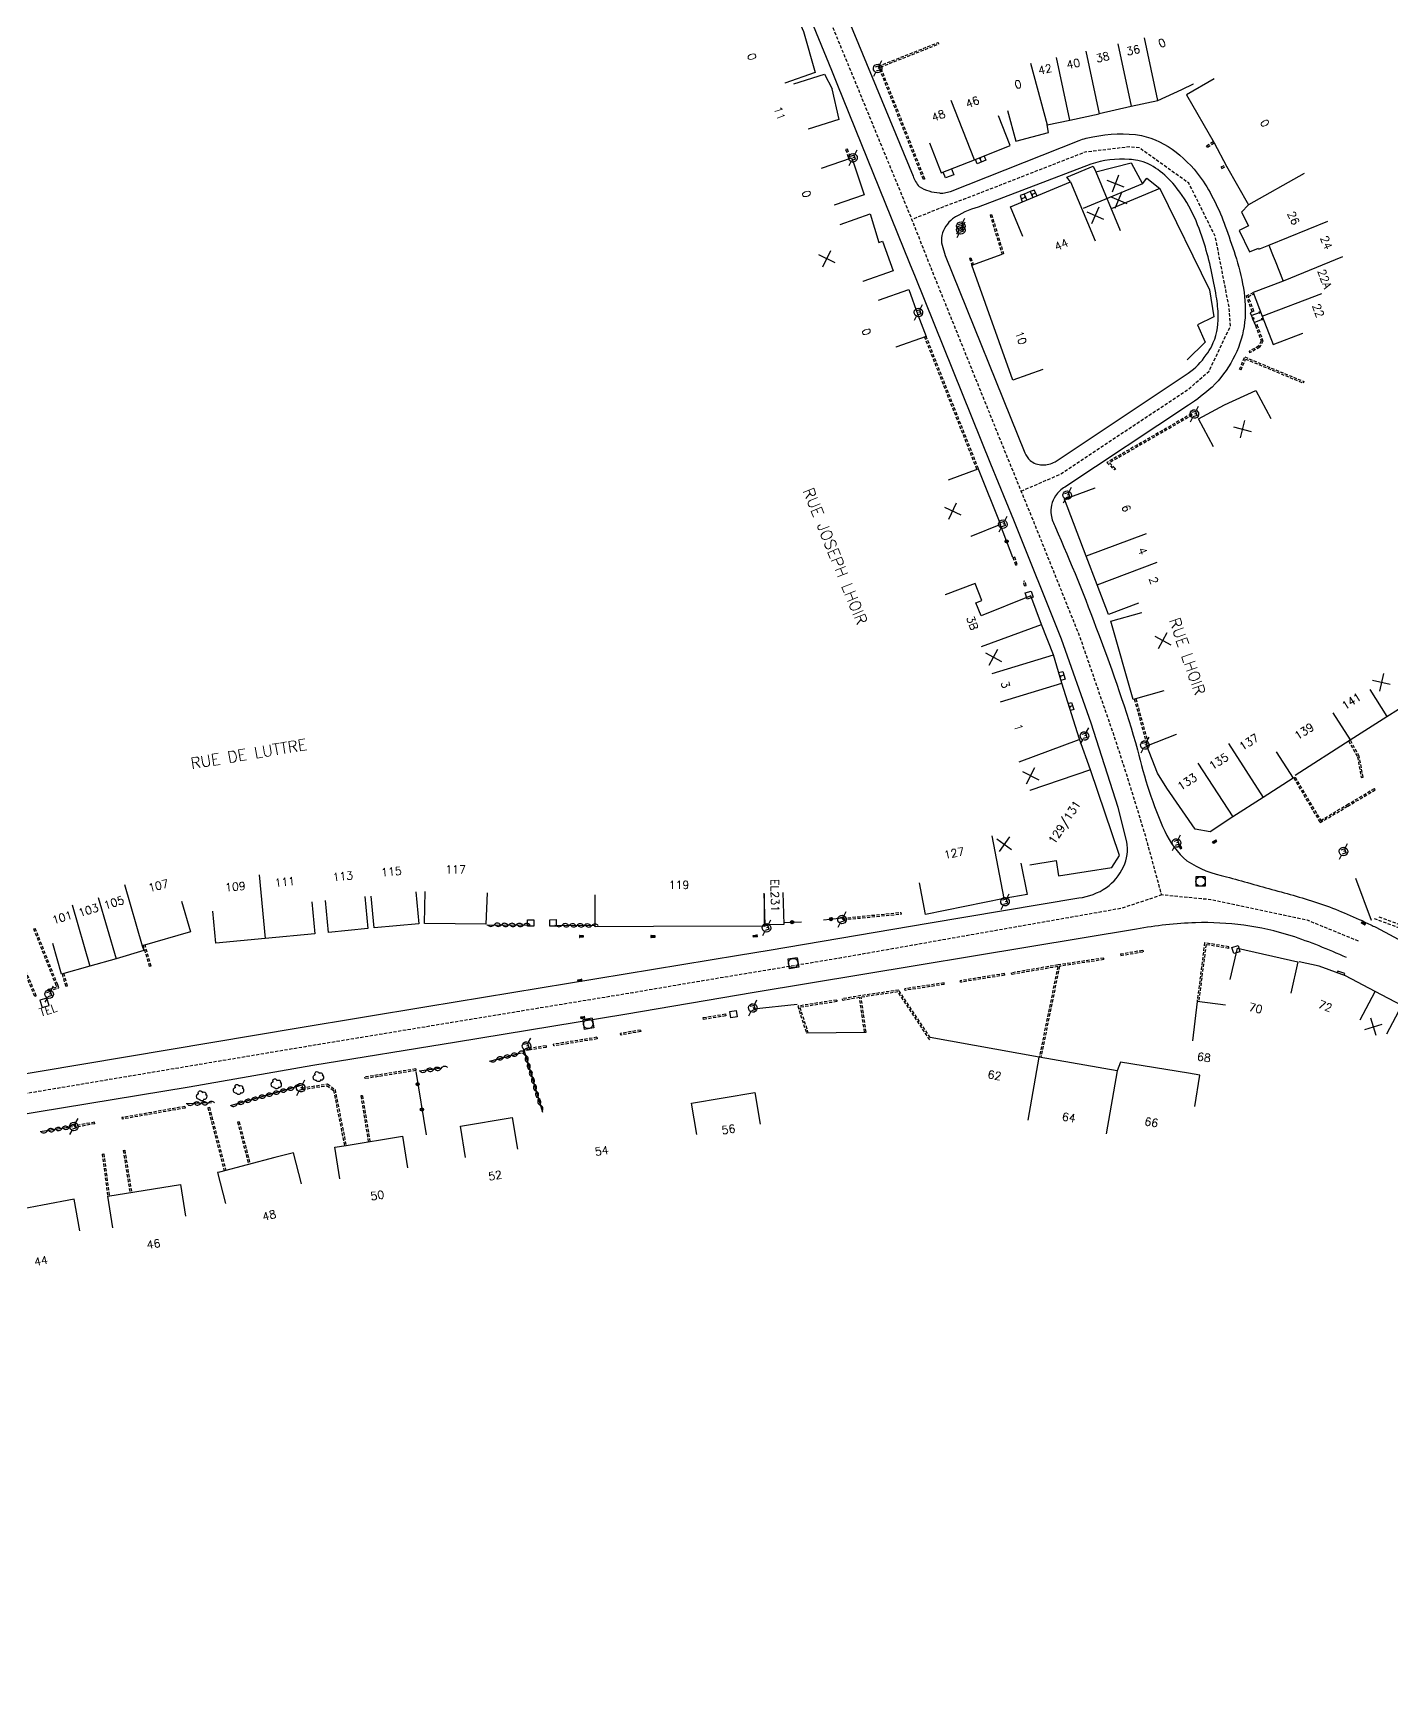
# Model space of a CAD drawing. Header units: millimetres. Extents: x 147000 to 148000, y 130999 to 132000.
# Drawn here: x 147671.9 to 147884.1, y 131023.4 to 131283.2 of the extents above; entities that cross this region are included whole.
import ezdxf
from ezdxf.enums import TextEntityAlignment as Align

# ---------------------------------------------------------------- set-up
doc = ezdxf.new("R2010")
doc.units = ezdxf.units.MM
doc.linetypes.add('DASHED', pattern=[0.75, 0.5, -0.25])
doc.layers.get('0').update_dxf_attribs({"linetype": 'CONTINUOUS'})
for name, color, linetype in [('W0001', 6, 'DASHED'), ('W0008', 7, 'CONTINUOUS'), ('W0100', 7, 'CONTINUOUS'), ('W0112', 1, 'DASHED'), ('W0300', 7, 'CONTINUOUS'), ('W0310', 3, 'CONTINUOUS'), ('W0322', 7, 'CONTINUOUS'), ('W0334', 7, 'CONTINUOUS'), ('W0400', 7, 'CONTINUOUS'), ('W0420', 7, 'CONTINUOUS'), ('W0471', 7, 'CONTINUOUS'), ('W0984', 7, 'CONTINUOUS'), ('W0989', 7, 'CONTINUOUS'), ('W0991', 7, 'CONTINUOUS'), ('W1102', 7, 'CONTINUOUS')]:
    doc.layers.add(name, color=color, linetype=linetype)
doc.styles.get("Standard").update_dxf_attribs({"font": 'romans.shx', "width": 0.85})

# ---------------------------------------------------------------- blocks, each defined once
blk = doc.blocks.new('t991o')
at = {"color": 0, "linetype": 'Continuous'}
for p, q in [((-1, 1), (1, -1)), ((-1, -1), (1, 1))]:
    blk.add_line(p, q, dxfattribs=at)
blk = doc.blocks.new('T420')
for p, q in [((0.75, 0.75), (-0.75, 0.75)), ((-0.75, 0.75), (-0.75, -0.75)), ((0.75, 0.75), (0.75, -0.75)), ((0.75, -0.75), (-0.75, -0.75))]:
    blk.add_line(p, q)
blk.add_ellipse((0, 0), major_axis=(-0.53, 0.53), ratio=1, start_param=3.926991, end_param=10.210176)
blk = doc.blocks.new('T400')
for p, q in [((-0.15, 0.3), (0.15, 0.3)), ((-0.15, -0.25), (-0.15, 0.3)), ((-0.15, 0.15), (0.15, 0.15)), ((-0.15, 0), (0.15, 0)), ((0.15, 0.3), (0.15, -0.25)), ((-0.15, -0.15), (0.15, -0.15)), ((-0.15, -0.25), (-0.15, -0.3)), ((-0.15, -0.3), (0.15, -0.3)), ((0.15, -0.3), (0.15, -0.25))]:
    blk.add_line(p, q)
blk = doc.blocks.new('t112o')
at = {"color": 0, "linetype": 'Continuous'}
for p, q in [((-0.5, 0.5), (0.5, 0.5)), ((-0.5, -0.5), (-0.5, 0.5)), ((0.5, 0.5), (0.5, -0.5)), ((0.5, -0.5), (-0.5, -0.5))]:
    blk.add_line(p, q, dxfattribs=at)
blk = doc.blocks.new('t322o')
at = {"color": 0, "linetype": 'Continuous'}
for radius in [0.25, 0.15]:
    blk.add_circle((0, 0), radius, dxfattribs=at)
blk = doc.blocks.new('t310o')
at = {"color": 0, "linetype": 'Continuous'}
for centre, start, end in [((-0.5, 0.38), 216.8699, 323.1304), ((0.5, -0.37), 36.8699, 143.1303)]:
    blk.add_arc(centre, 0.625, start, end, dxfattribs=at)
blk = doc.blocks.new('T471')
for p, q in [((-0.333334, 0.333334), (-0.333334, -0.333334)), ((-0.333334, 0.333334), (0.333334, 0.333334)), ((-0.333334, 0), (0, 0)), ((0.500001, 0.500001), (1.000002, 1.000002)), ((-0.500001, -0.500001), (-1.000002, -1.000002)), ((-0.333334, -0.333334), (0.333334, -0.333334))]:
    blk.add_line(p, q)
blk.add_ellipse((0, 0), major_axis=(0.471405, 0.471405), ratio=1, start_param=5.4977871438, end_param=11.780972451)
blk = doc.blocks.new('T300')
for p, q in [((-0.8, 0.51), (-0.86, 0.34)), ((-0.86, 0.34), (-0.86, 0.17)), ((-0.86, 0.17), (-0.74, 0.06)), ((-0.69, 0.63), (-0.8, 0.51)), ((-0.8, -0.06), (-0.74, 0.06)), ((-0.74, 0.06), (-0.69, 0.11)), ((-0.57, 0.69), (-0.69, 0.63)), ((-0.46, 0.69), (-0.57, 0.69)), ((-0.29, 0.63), (-0.46, 0.69)), ((-0.29, 0.63), (-0.17, 0.74)), ((-0.23, 0.57), (-0.29, 0.63)), ((-0.17, 0.74), (-0.06, 0.8)), ((-0.06, 0.8), (0.06, 0.8)), ((0.06, 0.8), (0.23, 0.74)), ((0.23, 0.74), (0.34, 0.63)), ((0.34, 0.63), (0.4, 0.51)), ((0.46, 0.46), (0.34, 0.46)), ((0.4, 0.51), (0.4, 0.46)), ((0.57, 0.4), (0.46, 0.46)), ((0.57, 0.4), (0.69, 0.29)), ((0.69, 0.29), (0.74, 0.17)), ((0.74, 0.06), (0.69, -0.17)), ((0.74, 0.17), (0.74, 0.06)), ((-0.8, -0.17), (-0.8, -0.06)), ((-0.8, -0.23), (-0.8, -0.17)), ((-0.74, -0.34), (-0.8, -0.23)), ((-0.69, -0.4), (-0.74, -0.34)), ((-0.51, -0.46), (-0.69, -0.4)), ((-0.4, -0.46), (-0.51, -0.46)), ((-0.4, -0.46), (-0.34, -0.46)), ((-0.34, -0.46), (-0.34, -0.4)), ((-0.34, -0.51), (-0.34, -0.46)), ((-0.29, -0.63), (-0.34, -0.51)), ((-0.17, -0.74), (-0.29, -0.63)), ((-0.06, -0.8), (-0.17, -0.74)), ((0.06, -0.8), (-0.06, -0.8)), ((0.17, -0.74), (0.06, -0.8)), ((0.23, -0.69), (0.17, -0.74)), ((0.29, -0.46), (0.23, -0.46)), ((0.29, -0.63), (0.23, -0.69)), ((0.46, -0.4), (0.29, -0.46)), ((0.34, -0.51), (0.29, -0.63)), ((0.34, -0.51), (0.34, -0.46)), ((0.57, -0.34), (0.46, -0.4)), ((0.63, -0.29), (0.57, -0.34)), ((0.69, -0.17), (0.63, -0.29))]:
    blk.add_line(p, q)

msp = doc.modelspace()

# ---------------------------------------------------------------- linework, layer by layer
at = {"layer": 'W0001', "flags": 128}
for points in [[(147878.93, 131141.41), (147870.91, 131144.68), (147855.87, 131147.88), (147848.17, 131148.63), (147845.67, 131157.77), (147842.9, 131166.82), (147840.78, 131173.38), (147835.38, 131189), (147828.31, 131206.62), (147826.22, 131211.72), (147824.14, 131216.82), (147812.03, 131246.84), (147809.15, 131254.15), (147796.9, 131283.94), (147787.23, 131307.58), (147782.59, 131317.53), (147781.77, 131320.93), (147772.06, 131345.23), (147764.83, 131362), (147750.51, 131410.41), (147749.56, 131428.94), (147749.56, 131428.94)], [(147826.22, 131211.72), (147832.27, 131214.34), (147852.34, 131227.65), (147855.58, 131230.48), (147858.92, 131237.54), (147858.72, 131240.34), (147856.56, 131251.46), (147852.42, 131259.81), (147844.71, 131265.32), (147843.18, 131265.5), (147836.19, 131264.67), (147817.33, 131257.32), (147814.48, 131256.29), (147809.15, 131254.15), (147809.15, 131254.15)], [(147848.17, 131148.63), (147841.89, 131146.54), (147798.08, 131138.79), (147775.57, 131135.06), (147765.48, 131133.34), (147752.33, 131131.18), (147714.41, 131124.92), (147654.67, 131114.9), (147631.69, 131108.74), (147609.8, 131100.49), (147594.96, 131093.92), (147573.67, 131084.44), (147521.96, 131061.19), (147446.75, 131027.27), (147438.23, 131023.38), (147438.23, 131023.38)]]:
    msp.add_lwpolyline(points, dxfattribs=at)
at = {"layer": 'W0008', "flags": 128}
for points in [[(147652.77, 131117.7), (147713.27, 131127.85), (147733.36, 131131.2), (147782.07, 131139.22), (147786.82, 131140.01), (147811.69, 131144.2), (147835.21, 131148.17, 0.1153), (147839.54, 131149.78, 0.1265), (147842.18, 131153.01, 0.1683), (147842.7, 131156.95), (147841.39, 131162.32), (147837.15, 131175.45), (147832.49, 131188.58), (147825.05, 131207.18), (147821.46, 131215.92), (147809.73, 131245.13), (147808.84, 131247.3), (147797.49, 131275.37), (147796.65, 131277.45), (147788.5, 131297.25, 0.0093)], [(147797.14, 131290.42), (147809.32, 131260.93, 0.1015), (147810.27, 131259.3, 0.1217), (147813.45, 131258.31, 0.1185), (147814, 131258.26), (147815.16, 131258.54), (147835.29, 131266.52, -0.0518), (147837.43, 131267.05, -0.0943), (147845, 131267.28, -0.1111), (147850.41, 131264.67, -0.0785), (147854.64, 131260.15, -0.0616), (147858.27, 131252.6, -0.0157), (147859.83, 131248.02, -0.0392), (147861.03, 131242.77, -0.0729), (147861.04, 131237.45, -0.083), (147859.3, 131232.32, -0.0799), (147856.03, 131227.98, -0.0444), (147852.35, 131225.15), (147833.03, 131212.36, 0.098), (147831.59, 131210.98, 0.1829), (147830.89, 131207.99, 0.0688), (147831.56, 131206.05, -0.0165), (147838.27, 131189.43, -0.0211), (147844.41, 131171.31, 0.0488), (147848.65, 131158.58, 0.1107), (147852.11, 131153.96, 0.0964), (147858.28, 131151.47, -0.0014), (147865.86, 131149.36, -0.0181), (147873.42, 131147.11, -0.0217), (147880.84, 131143.98), (147880.84, 131143.98)], [(147843.1, 131263.53, 0.092), (147837.09, 131262.82), (147819.49, 131256.09, 0.0779), (147815.51, 131254.27, 0.1676), (147813.83, 131251.67, 0.1265), (147813.85, 131250.15), (147814.32, 131248.55), (147826.81, 131217.72, 0.1144), (147827.6, 131216.52, 0.1693), (147829.52, 131215.82, 0.1543), (147831.51, 131216.32), (147852.32, 131230.15, 0.0905), (147855.12, 131232.99, 0.037), (147855.98, 131234.37, 0.119), (147857.01, 131239.02, 0.0388), (147856.69, 131242.17, 0.0346), (147854.84, 131250.31, 0.0386), (147853, 131255.1, 0.0614), (147850.2, 131259.46, 0.0627), (147847.58, 131261.94, 0.1088), (147844.42, 131263.37, 0.025), (147843.1, 131263.53), (147843.1, 131263.53)], [(147877.03, 131138.84, 0.0272), (147868.41, 131142.25, 0.0424), (147861.02, 131143.89, 0.0404), (147853.46, 131144.29, 0.0342), (147844.23, 131143.3), (147784.48, 131133.39), (147764.31, 131129.96), (147738.01, 131125.64), (147715.55, 131121.98), (147696.25, 131118.63), (147656.58, 131112.1, 0.0265)]]:
    msp.add_lwpolyline(points, format="xyb", dxfattribs=at)
at = {"layer": 'W0008'}
msp.add_lwpolyline([(147880.84, 131143.98, -0.002972), (147881.62, 131143.58), (147892.2, 131137.93, 0.219207), (147929.19, 131133.17), (147965.8, 131143.14), (148000, 131152.58)], format="xyb", dxfattribs=at)
at = {"layer": 'W0100'}
for p, q in [((147819.75, 131263.78), (147819.71, 131263.59)), ((147819.75, 131263.78), (147819.91, 131263.67)), ((147820.01, 131263.14), (147819.75, 131263.78)), ((147826.23, 131257.39), (147826.89, 131257.65)), ((147826.7, 131258.12), (147827.09, 131257.18)), ((147826.89, 131257.65), (147826.71, 131257.71)), ((147826.89, 131257.65), (147826.8, 131257.49)), ((147827.62, 131258.53), (147828.02, 131257.57)), ((147827.82, 131258.05), (147828.48, 131258.3)), ((147827.82, 131258.05), (147827.92, 131258.2)), ((147827.82, 131258.05), (147828.01, 131258)), ((147862.17, 131239.15), (147863.62, 131239.68)), ((147863.62, 131239.68), (147863.32, 131239.69)), ((147863.62, 131239.68), (147863.4, 131239.48)), ((147862.61, 131238.08), (147864.01, 131238.62)), ((147864.01, 131238.62), (147863.72, 131238.64)), ((147864.01, 131238.62), (147863.8, 131238.42)), ((147838.1, 131197.1), (147847.46, 131200.61)), ((147832.9, 131182.96), (147832.25, 131182.76)), ((147832.25, 131182.76), (147832.4, 131182.9)), ((147832.25, 131182.76), (147832.45, 131182.73)), ((147834.26, 131178.16), (147833.73, 131178)), ((147833.73, 131178), (147833.88, 131178.13)), ((147833.73, 131178), (147833.93, 131177.97))]:
    msp.add_line(p, q, dxfattribs=at)
at = {"layer": 'W0100', "flags": 128}
for points in [[(147785.64, 131285.98), (147790.36, 131287.62), (147792.2, 131283.52), (147794.02, 131277.11), (147789.3, 131275.47), (147789.3, 131275.47)], [(147790.71, 131275.37), (147795.47, 131276.88), (147796.71, 131274.56), (147796.64, 131274.55), (147797.72, 131269.75), (147792.96, 131268.25), (147792.96, 131268.25)], [(147856.35, 131276.12), (147856.35, 131276.12), (147852.03, 131273.61), (147856.36, 131266.15), (147858.3, 131262.5), (147861.72, 131256.42), (147860.62, 131255.31), (147861.72, 131253.14), (147860.27, 131252.46), (147861.86, 131249.08), (147863.28, 131249.67), (147863.35, 131249.51), (147864.88, 131250.14), (147865.57, 131248.44), (147865.88, 131247.68), (147867.15, 131244.54), (147862.48, 131242.77), (147863.85, 131239.06), (147865.56, 131234.64), (147870.23, 131236.42), (147870.23, 131236.42)], [(147824.09, 131271.2), (147825.39, 131266.37), (147830.5, 131267.76), (147830.27, 131268.94), (147833.82, 131269.69), (147838.39, 131270.66), (147838.41, 131270.72), (147843.4, 131271.84), (147847.58, 131272.73), (147851.33, 131274.48), (147853.15, 131275.33), (147853.15, 131275.33)], [(147811.89, 131266.11), (147813.72, 131261.46), (147818.93, 131263.45), (147824.52, 131265.72), (147822.69, 131270.37), (147822.69, 131270.37)], [(147795, 131262.17), (147799.73, 131263.79), (147800.05, 131262.85), (147801.71, 131258.01), (147796.98, 131256.39), (147796.98, 131256.39)], [(147820.43, 131264.06), (147820.69, 131263.41), (147819.33, 131262.86), (147819.06, 131263.51), (147819.06, 131263.51)], [(147826.48, 131251.51), (147824.56, 131256.13), (147833.9, 131260.03), (147833.36, 131260.79), (147837.48, 131262.49), (147837.88, 131261.6), (147843.4, 131263.02), (147845.15, 131259.71), (147845.84, 131260.59), (147847.88, 131258.99), (147855.61, 131243.18), (147856.33, 131238.94), (147853.75, 131237.69), (147854.98, 131234.97), (147852.13, 131232.24)], [(147815.33, 131262.07), (147815.69, 131261.14), (147814.38, 131260.64), (147814.02, 131261.57), (147814.02, 131261.57)], [(147828.73, 131257.87), (147828.24, 131258.73), (147827.62, 131258.53), (147826.7, 131258.12), (147826.06, 131257.89), (147826.39, 131256.89), (147826.39, 131256.89)], [(147797.92, 131253.38), (147802.64, 131255.04), (147804, 131250.57), (147804.57, 131250.77), (147806.21, 131246.13), (147801.49, 131244.47), (147801.49, 131244.47)], [(147829.62, 131230.72), (147824.91, 131229.04), (147818.51, 131247.04), (147823.22, 131248.72), (147823.22, 131248.72)], [(147803.95, 131241.54), (147808.66, 131243.21), (147810.06, 131239.28), (147811.36, 131235.89), (147806.65, 131234.22), (147806.65, 131234.22)], [(147862.32, 131239.74), (147862.01, 131239.55), (147862.33, 131238.74)], [(147862.41, 131238.55), (147862.81, 131237.61), (147863.17, 131237.76), (147863.17, 131237.76)], [(147856.27, 131218.62), (147853.9, 131223.02), (147857.97, 131225.22), (147862.87, 131227.44), (147865.24, 131223.04), (147865.24, 131223.04)], [(147814.85, 131213.46), (147819.47, 131215.21), (147822.98, 131206.49), (147818.33, 131204.65), (147818.33, 131204.65)], [(147844.52, 131194.21), (147839.84, 131192.46), (147838.1, 131197.1), (147836.39, 131201.56), (147833, 131210.46), (147837.77, 131212.25), (147837.77, 131212.25)], [(147827.55, 131153.35), (147831.66, 131154.01), (147832.04, 131151.6), (147836.38, 131152.29), (147840.38, 131152.93), (147841.59, 131154.79), (147837.04, 131168.19), (147835.31, 131172.98), (147832.55, 131181.74), (147831.24, 131186.12), (147829.39, 131190.87), (147827.74, 131195.36), (147819.99, 131192.23), (147819.14, 131194.26), (147820.05, 131194.61), (147819.02, 131197.29), (147814.35, 131195.5), (147814.35, 131195.5)], [(147848.5, 131180.53), (147843.69, 131179.17), (147840.24, 131191.38), (147845.05, 131192.74), (147845.05, 131192.74)], [(147832.06, 131183.37), (147832.7, 131183.56), (147833.1, 131182.36), (147832.43, 131182.16), (147832.43, 131182.16)], [(147833.56, 131178.55), (147834.09, 131178.72), (147834.43, 131177.61), (147833.9, 131177.45), (147833.9, 131177.45)], [(147866.07, 131171.01), (147868.73, 131166.86), (147864.01, 131163.85), (147859.3, 131160.83), (147855.72, 131158.49), (147853.39, 131158.9), (147848.96, 131165.31), (147847.52, 131167.67), (147845.84, 131171.92), (147850.49, 131173.75), (147850.49, 131173.75)], [(147850.77, 131156.37), (147851.11, 131155.86), (147851.32, 131156.01), (147850.98, 131156.52), (147850.77, 131156.37), (147850.77, 131156.37)], [(147826.17, 131153.59), (147827.13, 131148.68), (147823.57, 131148.07), (147811.27, 131145.59), (147810.31, 131150.5), (147810.31, 131150.5)], [(147880.92, 131144.62), (147880.92, 131144.62), (147878.5, 131151.22), (147878.5, 131151.22), (147878.5, 131151.22)], [(147723.65, 131148.38), (147724.15, 131143.4), (147718.02, 131142.79), (147717.52, 131147.76), (147717.52, 131147.76)], [(147731.62, 131149.11), (147732.09, 131144.13), (147725.16, 131143.48), (147724.69, 131148.45), (147724.69, 131148.45)], [(147742.8, 131148.97), (147742.58, 131144.08), (147732.99, 131144.16), (147733.08, 131149.16), (147733.08, 131149.16)], [(147786.04, 131148.77), (147786.06, 131143.77), (147768.79, 131143.68), (147759.67, 131143.65), (147759.65, 131148.65), (147759.65, 131148.65)], [(147788.99, 131149.03), (147789.15, 131144.03), (147786.23, 131143.94), (147786.07, 131148.93), (147786.07, 131148.93)], [(147695.06, 131147.66), (147696.45, 131142.86), (147688.9, 131140.68), (147689.14, 131139.97), (147684.82, 131138.64), (147680.73, 131137.5), (147676.3, 131136.24), (147674.91, 131141.04), (147674.91, 131141.04)], [(147715.4, 131147.56), (147715.87, 131142.58), (147708.09, 131141.84), (147700.4, 131141.11), (147699.93, 131146.08), (147699.93, 131146.08)], [(147858.89, 131135.44), (147860, 131140.31), (147869.44, 131138.18), (147868.34, 131133.3), (147868.34, 131133.3)], [(147672.91, 131132.17), (147673.25, 131131.04), (147674.34, 131131.38), (147674, 131132.51), (147672.91, 131132.17), (147672.91, 131132.17)], [(147858.15, 131131.41), (147853.7, 131131.97), (147852.96, 131125.85), (147852.96, 131125.85)], [(147792.65, 131127.1), (147792.65, 131127.1), (147801.98, 131127.21), (147801.98, 131127.21), (147801.98, 131127.21)], [(147739.41, 131107.6), (147738.6, 131112.53), (147746.7, 131113.86), (147747.51, 131108.93), (147747.51, 131108.93)], [(147719.78, 131104.29), (147718.97, 131109.22), (147720.75, 131109.51), (147729.54, 131110.96), (147730.35, 131106.02), (147730.35, 131106.02)], [(147713.77, 131103.52), (147712.51, 131108.36), (147709.61, 131107.6), (147700.96, 131105.35), (147700.67, 131105.27), (147701.93, 131100.44), (147701.93, 131100.44)], [(147684.31, 131096.64), (147683.51, 131101.57), (147694.87, 131103.4), (147695.66, 131098.46), (147695.66, 131098.46)], [(147679.17, 131096.17), (147678.26, 131101.09), (147673.34, 131100.17), (147664.53, 131098.52), (147665.45, 131093.61), (147665.45, 131093.61)]]:
    msp.add_lwpolyline(points, dxfattribs=at)
at = {"layer": 'W0100'}
for points in [[(147869.01, 131167.37), (147877.61, 131172.85), (147883.36, 131176.51), (147886.98, 131178.78), (147890.53, 131181.07), (147892.64, 131174.3), (147897.41, 131175.79)], [(147883.36, 131126.94), (147885.7, 131131.36), (147881.52, 131133.56), (147876.88, 131136.02), (147872.78, 131137.53), (147869.66, 131138.19)], [(147853.33, 131115.57), (147854.14, 131120.5), (147852.36, 131120.79), (147841.71, 131122.52), (147841.23, 131121.17), (147829.04, 131123.31), (147811.99, 131126.37), (147811.99, 131126.37)], [(147775.54, 131111.19), (147774.72, 131116.13), (147784.61, 131117.76), (147785.42, 131112.82)]]:
    msp.add_lwpolyline(points, dxfattribs=at)
at = {"layer": 'W0112'}
for p, q in [((147803.93, 131278.11), (147813.23, 131281.79)), ((147804.25, 131277.97), (147813.32, 131281.56)), ((147813.23, 131281.79), (147813.32, 131281.56)), ((147810.93, 131260.4), (147803.93, 131278.11)), ((147811.16, 131260.49), (147804.25, 131277.97)), ((147855.19, 131265.67), (147856.24, 131266.36)), ((147855.33, 131265.46), (147855.19, 131265.67)), ((147855.33, 131265.46), (147856.36, 131266.15)), ((147799.07, 131265.15), (147798.83, 131265.07)), ((147799.25, 131263.86), (147798.83, 131265.07)), ((147799.49, 131263.94), (147799.07, 131265.15)), ((147799.25, 131263.86), (147799.49, 131263.94)), ((147857.47, 131262.36), (147858.18, 131262.72)), ((147811.16, 131260.49), (147810.93, 131260.4)), ((147857.47, 131262.36), (147857.58, 131262.14)), ((147857.58, 131262.14), (147858.3, 131262.5)), ((147821.35, 131254.88), (147821.59, 131254.95)), ((147821.59, 131254.95), (147823.46, 131248.79)), ((147821.35, 131254.88), (147823.22, 131248.72)), ((147818.12, 131248.11), (147818.36, 131248.19)), ((147818.12, 131248.11), (147818.51, 131247.04)), ((147818.36, 131248.19), (147818.74, 131247.13)), ((147823.46, 131248.79), (147823.22, 131248.72)), ((147818.51, 131247.04), (147818.51, 131247.04)), ((147861.4, 131242.22), (147862.48, 131242.77)), ((147862.32, 131239.74), (147861.4, 131242.22)), ((147861.71, 131242.1), (147862.56, 131242.53)), ((147862.56, 131239.83), (147861.71, 131242.1)), ((147862.56, 131239.83), (147862.32, 131239.74)), ((147862.33, 131238.74), (147862.56, 131238.84)), ((147862.41, 131238.55), (147862.33, 131238.74)), ((147862.64, 131238.65), (147862.41, 131238.55)), ((147862.64, 131238.65), (147862.56, 131238.84)), ((147862.81, 131237.61), (147863.71, 131235.19)), ((147863.04, 131237.7), (147863.98, 131235.17)), ((147819.29, 131215.14), (147811.13, 131235.81)), ((147811.36, 131235.89), (147811.37, 131235.89)), ((147819.53, 131215.23), (147811.37, 131235.89)), ((147863.31, 131234.37), (147861.85, 131233.57)), ((147863.5, 131234.19), (147861.91, 131233.32)), ((147863.71, 131235.19), (147863.31, 131234.37)), ((147863.98, 131235.17), (147863.5, 131234.19)), ((147860.33, 131230.75), (147861.14, 131232.68)), ((147860.56, 131230.65), (147861.27, 131232.36)), ((147861.14, 131232.68), (147870.37, 131228.84)), ((147861.27, 131232.36), (147870.27, 131228.61)), ((147861.85, 131233.57), (147861.91, 131233.32)), ((147860.56, 131230.65), (147860.33, 131230.75)), ((147870.37, 131228.84), (147870.27, 131228.61)), ((147852.82, 131223.8), (147839.61, 131216.2)), ((147852.94, 131223.59), (147852.82, 131223.8)), ((147852.94, 131223.59), (147840.02, 131216.15)), ((147839.61, 131216.2), (147840.8, 131215.03)), ((147840.02, 131216.15), (147840.98, 131215.2)), ((147819.47, 131215.21), (147819.53, 131215.23)), ((147840.98, 131215.2), (147840.8, 131215.03)), ((147825.2, 131201.4), (147824.97, 131201.32)), ((147825.36, 131200.16), (147824.97, 131201.32)), ((147825.6, 131200.24), (147825.2, 131201.4)), ((147825.36, 131200.16), (147825.6, 131200.24)), ((147826.81, 131197.67), (147826.56, 131197.61)), ((147826.75, 131196.9), (147826.56, 131197.61)), ((147826.75, 131196.9), (147827, 131196.96)), ((147827, 131196.96), (147826.81, 131197.67)), ((147843.89, 131179.23), (147845.89, 131171.94)), ((147844.13, 131179.29), (147846.12, 131172.03)), ((147868.79, 131166.89), (147869, 131167.01)), ((147868.79, 131166.89), (147872.93, 131159.93)), ((147869, 131167.01), (147873.02, 131160.27)), ((147877.1, 131162.7), (147881.39, 131165.26)), ((147877.23, 131162.49), (147881.52, 131165.05)), ((147881.52, 131165.05), (147881.39, 131165.26)), ((147872.93, 131159.93), (147877.23, 131162.49)), ((147873.02, 131160.27), (147877.1, 131162.7)), ((147798.37, 131145.01), (147807.41, 131145.9)), ((147807.41, 131145.9), (147807.44, 131145.65)), ((147671.96, 131143.32), (147672.19, 131143.41)), ((147675.46, 131134.49), (147671.96, 131143.32)), ((147675.69, 131134.58), (147672.19, 131143.41)), ((147798.37, 131145.01), (147798.4, 131144.76)), ((147798.4, 131144.76), (147807.44, 131145.65)), ((147690.06, 131137.45), (147689.11, 131140.74)), ((147690.3, 131137.52), (147689.35, 131140.81)), ((147854.87, 131141.16), (147853.7, 131131.97)), ((147855.09, 131140.87), (147853.94, 131131.94)), ((147858.68, 131140.53), (147854.87, 131141.16)), ((147858.64, 131140.28), (147855.09, 131140.87)), ((147672.12, 131132.78), (147669.19, 131139.76)), ((147672.35, 131132.88), (147669.42, 131139.85)), ((147839.11, 131138.77), (147831.99, 131137.71)), ((147839.15, 131138.53), (147832.2, 131137.49)), ((147839.15, 131138.53), (147839.11, 131138.77)), ((147841.71, 131139.42), (147845.26, 131140.02)), ((147841.71, 131139.42), (147841.76, 131139.17)), ((147841.76, 131139.17), (147845.3, 131139.77)), ((147845.3, 131139.77), (147845.26, 131140.02)), ((147858.64, 131140.28), (147858.68, 131140.53)), ((147676.97, 131134.36), (147676.43, 131136.28)), ((147677.21, 131134.43), (147676.67, 131136.35)), ((147690.3, 131137.52), (147690.06, 131137.45)), ((147823.6, 131136.35), (147816.67, 131135.23)), ((147823.64, 131136.1), (147816.71, 131134.99)), ((147823.64, 131136.1), (147823.6, 131136.35)), ((147831.99, 131137.71), (147824.64, 131136.44)), ((147824.64, 131136.44), (147824.69, 131136.2)), ((147831.94, 131137.44), (147824.69, 131136.2)), ((147831.94, 131137.44), (147829.04, 131123.31)), ((147832.2, 131137.49), (147829.29, 131123.27)), ((147672.35, 131132.88), (147672.12, 131132.78)), ((147674.23, 131133.89), (147675.54, 131134.28)), ((147674.3, 131133.65), (147674.23, 131133.89)), ((147674.3, 131133.65), (147675.88, 131134.12)), ((147675.54, 131134.28), (147675.46, 131134.49)), ((147675.88, 131134.12), (147675.69, 131134.58)), ((147676.97, 131134.36), (147677.21, 131134.43)), ((147801.18, 131132.9), (147798.29, 131132.41)), ((147807.09, 131133.76), (147801.18, 131132.9)), ((147806.97, 131133.49), (147801.21, 131132.66)), ((147811.93, 131126.01), (147806.97, 131133.49)), ((147811.99, 131126.37), (147807.09, 131133.76)), ((147814.16, 131134.9), (147808.04, 131133.97)), ((147808.08, 131133.72), (147808.04, 131133.97)), ((147814.2, 131134.65), (147808.08, 131133.72)), ((147814.2, 131134.65), (147814.16, 131134.9)), ((147816.71, 131134.99), (147816.67, 131135.23)), ((147797.4, 131132.22), (147791.3, 131131.27)), ((147791.3, 131131.27), (147792.65, 131127.1)), ((147797.43, 131131.97), (147791.63, 131131.07)), ((147791.63, 131131.07), (147792.91, 131127.1)), ((147797.4, 131132.22), (147797.43, 131131.97)), ((147798.33, 131132.16), (147798.29, 131132.41)), ((147800.96, 131132.61), (147798.33, 131132.16)), ((147801.73, 131127.21), (147800.96, 131132.61)), ((147801.98, 131127.21), (147801.21, 131132.66)), ((147751.99, 131125.06), (147749.08, 131124.61)), ((147751.99, 131125.06), (147752.03, 131124.81)), ((147759.94, 131126.39), (147753.15, 131125.3)), ((147753.19, 131125.05), (147753.15, 131125.3)), ((147759.98, 131126.14), (147753.19, 131125.05)), ((147759.94, 131126.39), (147759.98, 131126.14)), ((147766.75, 131127.53), (147763.62, 131126.99)), ((147763.67, 131126.74), (147763.62, 131126.99)), ((147766.79, 131127.28), (147763.67, 131126.74)), ((147766.75, 131127.53), (147766.79, 131127.28)), ((147749.11, 131124.36), (147749.08, 131124.61)), ((147752.03, 131124.81), (147749.11, 131124.36)), ((147725.75, 131120.51), (147723.63, 131120.19)), ((147723.63, 131120.19), (147723.67, 131119.94)), ((147725.79, 131120.26), (147723.67, 131119.94)), ((147731.62, 131121.45), (147725.75, 131120.51)), ((147731.66, 131121.2), (147725.79, 131120.26)), ((147731.62, 131121.45), (147731.66, 131121.2)), ((147713.87, 131118.5), (147717.84, 131119.1)), ((147713.91, 131118.25), (147713.87, 131118.5)), ((147713.91, 131118.25), (147717.77, 131118.83)), ((147717.77, 131118.83), (147718.79, 131118.08)), ((147717.84, 131119.1), (147719.02, 131118.23)), ((147718.79, 131118.08), (147720.5, 131109.47)), ((147719.02, 131118.23), (147720.75, 131109.51)), ((147723.3, 131117.27), (147723.05, 131117.23)), ((147723.05, 131117.23), (147724.22, 131110.08)), ((147723.3, 131117.27), (147724.47, 131110.13)), ((147695.56, 131115.59), (147685.72, 131113.84)), ((147695.61, 131115.34), (147685.77, 131113.6)), ((147695.56, 131115.59), (147695.61, 131115.34)), ((147699.15, 131115.4), (147699.39, 131115.46)), ((147699.15, 131115.4), (147701.71, 131105.54)), ((147699.39, 131115.46), (147701.96, 131105.61)), ((147681.44, 131113.14), (147678.38, 131112.57)), ((147678.38, 131112.57), (147678.42, 131112.32)), ((147681.49, 131112.89), (147678.42, 131112.32)), ((147681.49, 131112.89), (147681.44, 131113.14)), ((147685.72, 131113.84), (147685.77, 131113.6)), ((147704.04, 131113.2), (147703.8, 131113.14)), ((147703.8, 131113.14), (147705.52, 131106.54)), ((147704.04, 131113.2), (147705.76, 131106.6)), ((147682.64, 131108.16), (147682.89, 131108.19)), ((147682.64, 131108.16), (147683.51, 131101.57)), ((147682.89, 131108.19), (147683.76, 131101.61)), ((147685.92, 131108.71), (147686.17, 131108.75)), ((147685.92, 131108.71), (147686.98, 131102.13)), ((147686.17, 131108.75), (147687.23, 131102.17))]:
    msp.add_line(p, q, dxfattribs=at)
for points in [[(147877.37, 131172.7), (147878.76, 131170.19), (147879.34, 131166.98), (147879.63, 131167.04), (147879.04, 131170.3), (147877.62, 131172.86)], [(147881.34, 131144.97), (147910.14, 131134.34), (147910.2, 131134.49), (147919.12, 131135.36), (147920.36, 131135.58), (147941.19, 131140.71)], [(147882.09, 131145.22), (147909.88, 131134.97)]]:
    msp.add_lwpolyline(points, dxfattribs=at)
msp.add_lwpolyline([(147780.07, 131129.74), (147776.58, 131129.17), (147776.54, 131129.47), (147780.02, 131130.04)], close=True, dxfattribs=at)
at = {"layer": 'W0310'}
for p, q in [((147742.71, 131143.97), (147749.35, 131143.93)), ((147753.35, 131143.92), (147759.5, 131143.84)), ((147743.13, 131122.66), (147748.17, 131123.98)), ((147748.57, 131124.27), (147751.41, 131114.68)), ((147735.7, 131121.55), (147732.15, 131121.09)), ((147713.34, 131118.75), (147702.64, 131115.68)), ((147699.7, 131116.14), (147695.75, 131115.99)), ((147678.01, 131112.43), (147672.95, 131111.61))]:
    msp.add_line(p, q, dxfattribs=at)
at = {"layer": 'W0322'}
for p, q in [((147824.91, 131201.34), (147822.97, 131206.39)), ((147789.22, 131144.33), (147791.92, 131144.45)), ((147795.34, 131144.73), (147798.3, 131145.05)), ((147731.62, 131121.04), (147733.24, 131111.18))]:
    msp.add_line(p, q, dxfattribs=at)
at = {"layer": 'W0334'}
for points in [[(147876.7, 131136.09), (147876.8, 131136.36), (147875.7, 131136.75), (147875.6, 131136.49)], [(147791.23, 131131.52), (147784.39, 131130.77)]]:
    msp.add_lwpolyline(points, dxfattribs=at)
at = {"layer": 'W1102'}
for p, q in [((147841.34, 131281.62), (147843.4, 131271.84)), ((147847.58, 131272.73), (147845.48, 131282.51)), ((147827.65, 131278.59), (147830.27, 131268.94)), ((147833.82, 131269.69), (147831.74, 131279.47)), ((147836.33, 131280.44), (147838.39, 131270.66)), ((147818.93, 131263.45), (147815.26, 131272.75)), ((147837.88, 131261.6), (147841.7, 131252.45)), ((147870.43, 131261.32), (147861.72, 131256.42)), ((147833.9, 131260.03), (147837.75, 131250.8)), ((147845.15, 131259.71), (147835.92, 131255.86)), ((147847.88, 131258.99), (147840.29, 131255.82)), ((147864.88, 131250.14), (147874.14, 131253.9)), ((147876.41, 131248.3), (147867.15, 131244.54)), ((147863.85, 131239.06), (147873.2, 131242.6)), ((147845.76, 131205.06), (147836.39, 131201.56)), ((147820, 131187.43), (147829.39, 131190.87)), ((147821.66, 131183.24), (147831.24, 131186.12)), ((147823, 131178.78), (147832.55, 131181.74)), ((147880.68, 131180.73), (147883.36, 131176.51)), ((147874.92, 131177.07), (147877.61, 131172.85)), ((147825.91, 131169.44), (147835.29, 131172.92)), ((147858.62, 131172.27), (147864.01, 131163.85)), ((147853.82, 131169.2), (147859.3, 131160.83)), ((147823.57, 131148.07), (147821.66, 131157.89)), ((147707.15, 131151.79), (147708.09, 131141.84)), ((147686.11, 131150.28), (147688.9, 131140.68)), ((147677.95, 131147.1), (147680.73, 131137.5)), ((147682.04, 131148.24), (147684.82, 131138.64)), ((147879.19, 131129.14), (147881.52, 131133.56)), ((147827.31, 131113.46), (147829.04, 131123.31)), ((147841.23, 131121.17), (147839.5, 131111.32))]:
    msp.add_line(p, q, dxfattribs=at)
at = {"layer": 'W1102', "flags": 128}
msp.add_lwpolyline([(147837.04, 131168.19), (147832.31, 131166.58), (147827.57, 131164.97), (147827.57, 131164.97)], dxfattribs=at)

# ---------------------------------------------------------------- block references
at = {"layer": 'W0112'}
for p, rotation in [((147827.47, 131195.48), 197.3116000000001), ((147749.59, 131144.25), 180.4684336658463), ((147753.06, 131144.27), 180.3928374870949), ((147859.77, 131140.1), 197.3116000000001), ((147781.29, 131130.02), 9.2548013203905)]:
    msp.add_blockref('t112o', p, dxfattribs=dict(at, rotation=rotation))
at = {"layer": 'W0300', "rotation": 197.3116000000001}
for p in [(147709.76, 131119.13), (147716.33, 131120.25), (147698.1, 131117.26), (147703.86, 131118.25)]:
    msp.add_blockref('T300', p, dxfattribs=at)
at = {"layer": 'W0310'}
for p, rotation in [((147743.86, 131143.97), 359.5839761316956), ((147745.02, 131143.96), 359.5839761316956), ((147746.17, 131143.95), 359.5839761316956), ((147747.33, 131143.94), 359.5839761316956), ((147748.48, 131143.93), 359.5839761316956), ((147754.51, 131143.91), 359.2845968312192), ((147755.66, 131143.89), 359.2845968312192), ((147756.82, 131143.88), 359.2845968312192), ((147757.97, 131143.86), 359.2845968312192), ((147759.13, 131143.85), 359.2845968312192), ((147744.25, 131122.95), 14.66668931436279), ((147745.37, 131123.24), 14.66668931436279), ((147746.48, 131123.54), 14.66668931436279), ((147747.6, 131123.83), 14.66668931436279), ((147748.79, 131123.54), 286.4885295184628), ((147749.11, 131122.43), 286.4885295184628), ((147749.44, 131121.33), 286.4885295184628), ((147733.3, 131121.24), 187.451386470288), ((147734.44, 131121.39), 187.451386470288), ((147735.59, 131121.54), 187.451386470288), ((147749.77, 131120.22), 286.4885295184628), ((147750.1, 131119.11), 286.4885295184628), ((147707.08, 131116.96), 195.980027703206), ((147708.19, 131117.27), 195.980027703206), ((147709.3, 131117.59), 195.980027703206), ((147710.41, 131117.91), 195.980027703206), ((147711.52, 131118.23), 195.980027703206), ((147712.63, 131118.54), 195.980027703206), ((147750.42, 131118), 286.4885295184628), ((147750.75, 131116.9), 286.4885295184628), ((147696.9, 131116.03), 182.1801263067242), ((147698.06, 131116.07), 182.1801263067242), ((147699.21, 131116.12), 182.1801263067242), ((147703.75, 131116), 195.980027703206), ((147704.86, 131116.32), 195.980027703206), ((147705.97, 131116.64), 195.980027703206), ((147751.08, 131115.79), 286.4885295184628), ((147674.09, 131111.8), 189.2234035645876), ((147675.23, 131111.98), 189.2234035645876), ((147676.37, 131112.17), 189.2234035645876), ((147677.51, 131112.35), 189.2234035645876)]:
    msp.add_blockref('t310o', p, dxfattribs=dict(at, rotation=rotation))
at = {"layer": 'W0322'}
for p, rotation in [((147823.94, 131203.87), 111.0599309896776), ((147790.43, 131144.38), 279.3241402880208), ((147796.51, 131144.86), 279.3241402880208), ((147731.94, 131119.07), 279.3241402880208), ((147732.59, 131115.12), 279.3241402880208)]:
    msp.add_blockref('t322o', p, dxfattribs=dict(at, rotation=rotation))
at = {"layer": 'W0400'}
for p, rotation in [((147856.46, 131156.95), 123.3636478818066), ((147879.7, 131144.23), 64.70223505138696), ((147757.5, 131142.16), 270.78589969082), ((147768.67, 131142.15), 270.78589969082), ((147784.69, 131142.22), 99.3732923211615), ((147757.28, 131135.28), 99.35291724467322), ((147757.74, 131129.48), 99.35291724467322)]:
    msp.add_blockref('T400', p, dxfattribs=dict(at, rotation=rotation))
at = {"layer": 'W0420'}
msp.add_blockref('T420', (147854.23, 131150.73), dxfattribs=at)
for p, rotation in [((147790.6, 131137.97), 9.373292321161529), ((147758.58, 131128.5), 9.508487569806542)]:
    msp.add_blockref('T420', p, dxfattribs=dict(at, rotation=rotation))
at = {"layer": 'W0471', "rotation": 197.3116000000001}
for p in [(147803.8, 131277.73), (147799.93, 131263.8), (147816.78, 131253.11), (147816.8, 131252.54), (147810.16, 131239.62), (147853.27, 131223.76), (147833.41, 131211.08), (147823.36, 131206.57), (147836.11, 131173.47), (147845.54, 131172.05), (147850.47, 131156.76), (147876.56, 131155.41), (147823.69, 131147.58), (147798.23, 131144.79), (147786.44, 131143.49), (147674.36, 131133.13), (147784.28, 131130.97), (147748.94, 131125.03), (147713.65, 131118.52), (147678.21, 131112.46)]:
    msp.add_blockref('T471', p, dxfattribs=at)
at = {"layer": 'W0991'}
for p, rotation in [((147840.92, 131259.76), 293.6741367813655), ((147841.4, 131257.19), 292.6259849904633), ((147837.77, 131254.77), 290.9918377447576), ((147795.85, 131248.05), 19.33037457578828), ((147860.76, 131221.4), 300.7206938479728), ((147815.5, 131208.63), 20.06483595764231), ((147848.33, 131188.4), 16.56996734497652), ((147821.88, 131185.77), 16.58399242596847), ((147882.5, 131181.87), 302.0645291723079), ((147827.7, 131167.27), 18.42872271500666), ((147823.57, 131156.56), 279.8829005970822), ((147881.28, 131128.04), 62.16928838154023)]:
    msp.add_blockref('t991o', p, dxfattribs=dict(at, rotation=rotation))

# ---------------------------------------------------------------- texts
at = {"layer": 'W0984'}
for s, rotation, p in [('EL231', 271.1121, (147787.75, 131148.56)), ('TEL', 17.8701, (147674.22, 131130.64))]:
    msp.add_text(s, height=1.25, rotation=rotation, dxfattribs=at).set_placement(p, align=Align.MIDDLE)
at = {"layer": 'W0989'}
for s, rotation, p in [('RUE JOSEPH LHOIR', 292.0667, (147797.16, 131201.57)), ('RUE LHOIR', 289.1162, (147852.18, 131185.91)), ('RUE DE LUTTRE', 9.4658, (147705.54, 131170.67))]:
    msp.add_text(s, height=1.75, rotation=rotation, dxfattribs=at).set_placement(p, align=Align.MIDDLE)
at = {"layer": 'W0991'}
for s, rotation, p in [('36', 12.0861, (147843.71, 131280.6)), ('0', 24.9629, (147848.21, 131281.73)), ('0', 289.1841, (147784.16, 131279.58)), ('42', 11.9591, (147829.95, 131277.62)), ('40', 11.9027, (147834.35, 131278.49)), ('38', 13.2976, (147838.94, 131279.52)), ('0', 15.17, (147825.72, 131275.27)), ('46', 22.0777, (147818.6, 131272.49)), ('11', 287.5322, (147788.49, 131270.75)), ('48', 20.9798, (147813.29, 131270.39)), ('0', 299.4053, (147864.28, 131269.19)), ('0', 288.877, (147792.67, 131258.15)), ('26', 295.1299, (147868.76, 131254.38)), ('44', 22.6546, (147832.5, 131250.23)), ('24', 292.1007, (147873.89, 131250.54)), ('22A', 290.2936, (147873.62, 131244.87)), ('22', 291.197, (147872.63, 131239.92)), ('0', 290.2359, (147802.04, 131236.61)), ('10', 289.5613, (147826.18, 131235.66)), ('6', 290.8579, (147842.64, 131209.04)), ('4', 290.9331, (147845.18, 131202.37)), ('2', 290.5708, (147846.93, 131197.77)), ('3B', 290.1474, (147818.59, 131191.13)), ('3', 286.6835, (147823.76, 131181.49)), ('141', 32.5861, (147877.8, 131178.9)), ('1', 287.4742, (147825.82, 131174.81)), ('139', 32.5494, (147870.42, 131174.2)), ('137', 32.5073, (147861.8, 131172.52)), ('135', 32.6196, (147857.07, 131169.5)), ('133', 33.1914, (147852.15, 131166.31)), ('129/131', 56.9327, (147833.06, 131159.94)), ('127', 11.4081, (147815.74, 131155.17)), ('107', 14.1894, (147691.42, 131150.1)), ('111', 5.4575, (147711.17, 131150.67)), ('113', 5.7019, (147720.24, 131151.55)), ('115', 5.3973, (147727.83, 131152.27)), ('117', 359.542, (147737.85, 131152.62)), ('105', 17.0924, (147684.48, 131147.43)), ('109', 5.4119, (147703.45, 131149.93)), ('119', 0.1797, (147772.76, 131150.2)), ('101', 17.0924, (147676.38, 131145.1)), ('103', 17.0924, (147680.49, 131146.26)), ('70', 347.2588, (147862.85, 131130.95)), ('72', 338.8142, (147873.72, 131131.26)), ('68', 352.7916, (147854.78, 131123.27)), ('62', 349.8339, (147822.06, 131120.47)), ('64', 350.0457, (147833.67, 131113.87)), ('56', 9.3612, (147780.48, 131112.01)), ('66', 350.7806, (147846.56, 131113.12)), ('54', 9.5594, (147760.68, 131108.66)), ('52', 9.366, (147744.03, 131104.81)), ('50', 9.3244, (147725.63, 131101.7)), ('48', 14.593, (147708.74, 131098.59)), ('46', 9.1346, (147690.66, 131094.11)), ('44', 10.5782, (147673.08, 131091.47))]:
    msp.add_text(s, height=1.25, rotation=rotation, dxfattribs=at).set_placement(p, align=Align.MIDDLE)

doc.saveas('drawing.dxf')
